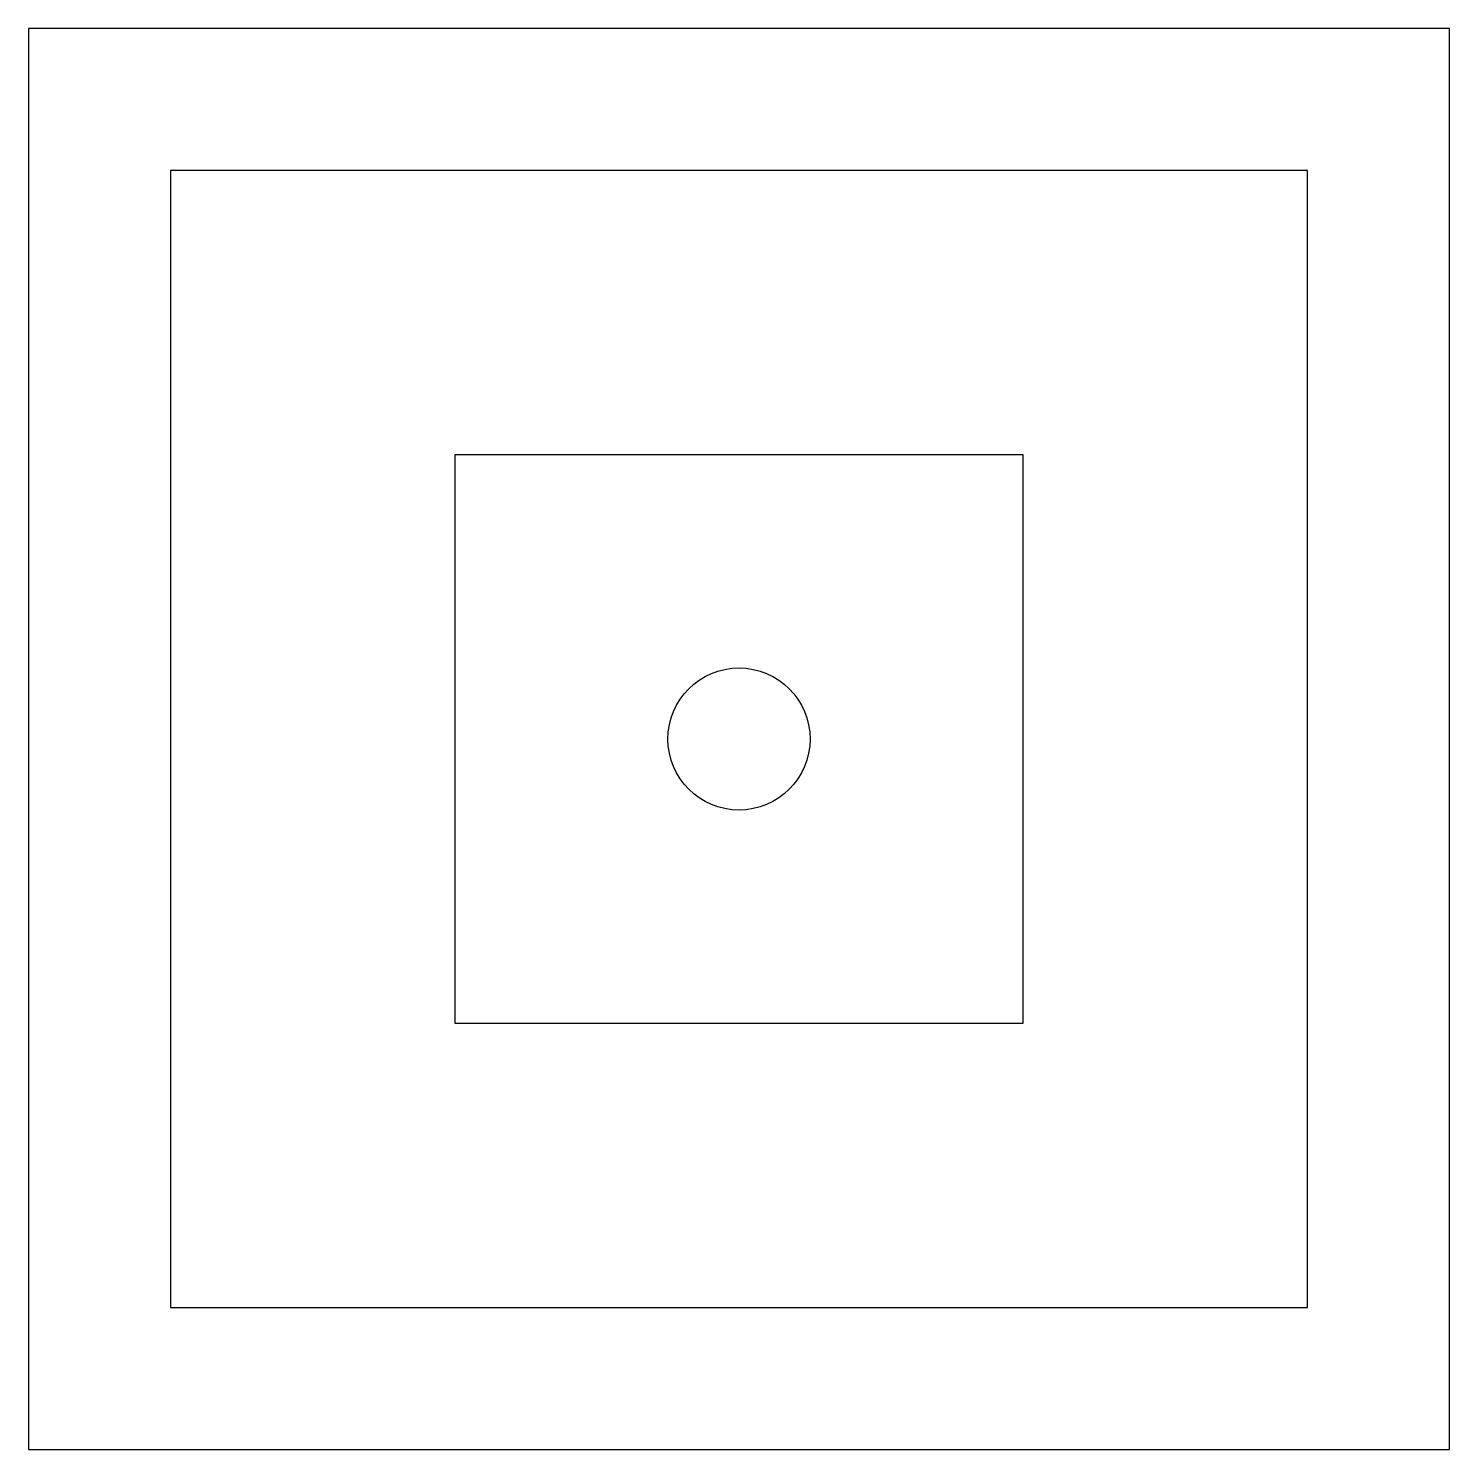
# Model space of a CAD drawing. Header units: millimetres. Extents: x 0 to 100, y 0 to 100.
import ezdxf

# ---------------------------------------------------------------- set-up
doc = ezdxf.new("R2010")
doc.units = ezdxf.units.MM

msp = doc.modelspace()

# ---------------------------------------------------------------- linework, layer by layer
for points in [[(0, 0), (100, 0), (100, 100), (0, 100)], [(10, 10), (90, 10), (90, 90), (10, 90)], [(30, 30), (70, 30), (70, 70), (30, 70)]]:
    msp.add_lwpolyline(points, close=True)
msp.add_circle((50, 50), 5)

doc.saveas('drawing.dxf')
